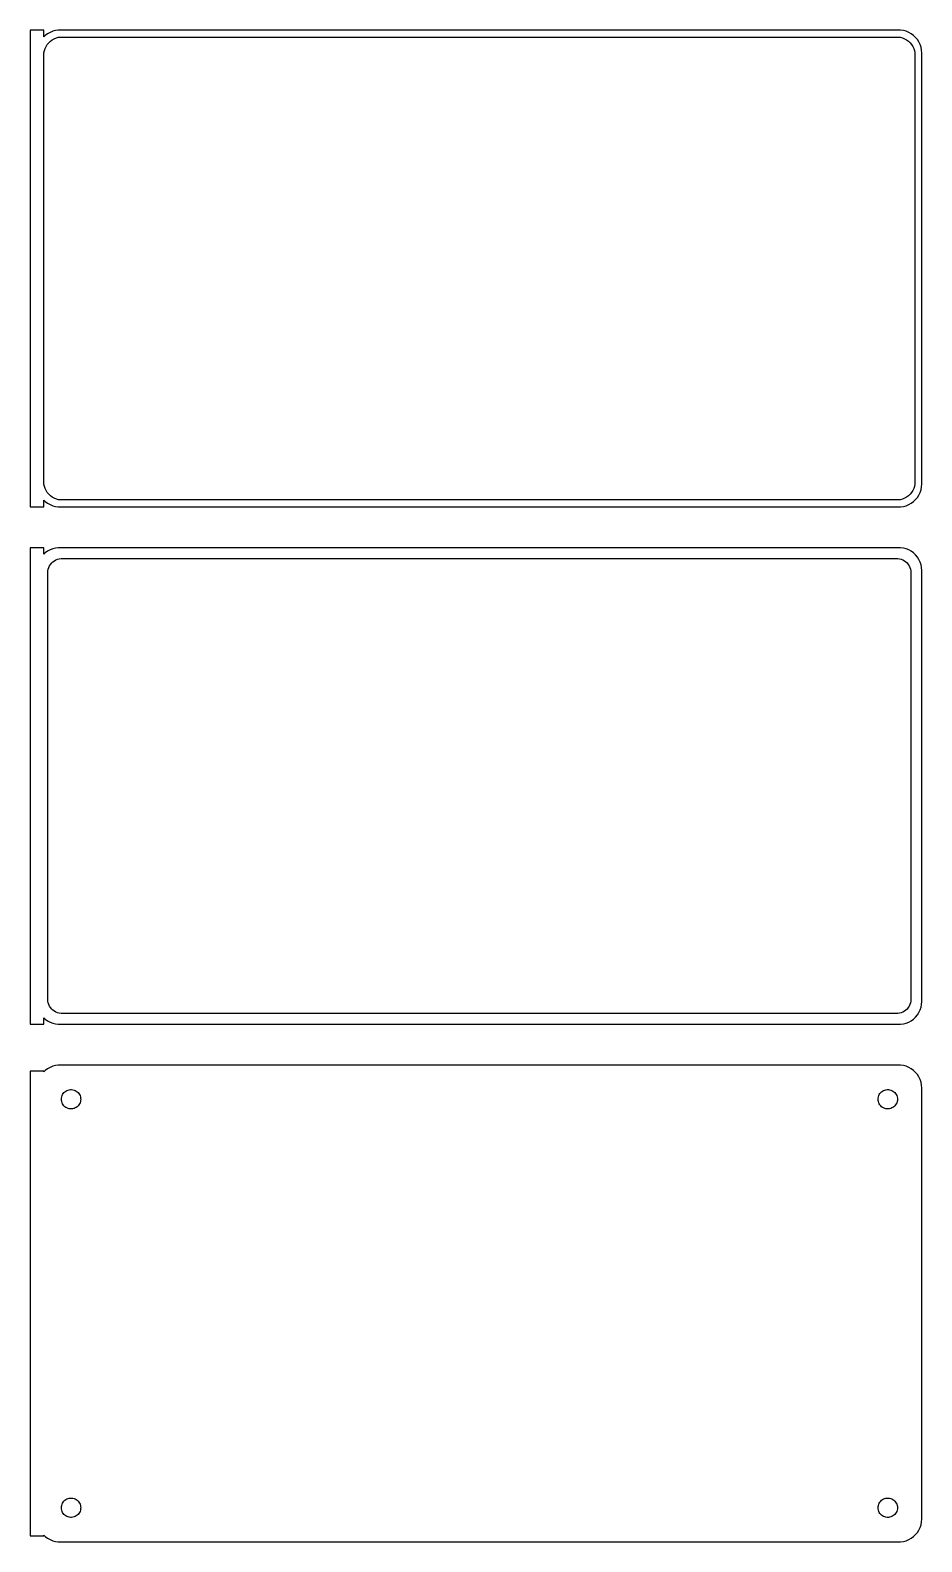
# Model space of a CAD drawing. Header units: metres. Extents: x -99 to 98, y 290 to 622.
import ezdxf

# ---------------------------------------------------------------- set-up
doc = ezdxf.new("R2010")
doc.units = ezdxf.units.M

msp = doc.modelspace()

# ---------------------------------------------------------------- linework, layer by layer
for p, q in [((-96, 622.49), (-99, 622.49)), ((-99, 622.49), (-99, 517.51)), ((-96, 621.059), (-96, 622.49)), ((-95.6871, 621.353), (-96, 621.059)), ((-95.1791, 621.722), (-95.6871, 621.353)), ((-95.5052, 618.927), (-95.2361, 619.351)), ((-95.2361, 619.351), (-94.9159, 619.738)), ((-94.6289, 622.024), (-95.1791, 621.722)), ((-94.9159, 619.738), (-94.5497, 620.082)), ((-94.0451, 622.255), (-94.6289, 622.024)), ((-94.5497, 620.082), (-94.1433, 620.377)), ((-94.1433, 620.377), (-93.7031, 620.619)), ((-93.4369, 622.411), (-94.0451, 622.255)), ((-93.7031, 620.619), (-93.2361, 620.804)), ((-92.8139, 622.49), (-93.4369, 622.411)), ((-93.2361, 620.804), (-92.7495, 620.929)), ((92.8139, 622.49), (-92.8139, 622.49)), ((-92.7495, 620.929), (-92.2512, 620.992)), ((-92.2512, 620.992), (92.2512, 620.992)), ((92.2512, 620.992), (92.7495, 620.929)), ((92.7495, 620.929), (93.2361, 620.804)), ((93.4369, 622.411), (92.8139, 622.49)), ((93.2361, 620.804), (93.7031, 620.619)), ((94.0451, 622.255), (93.4369, 622.411)), ((93.7031, 620.619), (94.1433, 620.377)), ((94.6289, 622.024), (94.0451, 622.255)), ((94.1433, 620.377), (94.5497, 620.082)), ((94.5497, 620.082), (94.9159, 619.738)), ((95.1791, 621.722), (94.6289, 622.024)), ((94.9159, 619.738), (95.2361, 619.351)), ((95.6871, 621.353), (95.1791, 621.722)), ((95.2361, 619.351), (95.5052, 618.927)), ((96.1448, 620.923), (95.6871, 621.353)), ((96.5451, 620.439), (96.1448, 620.923)), ((96.8815, 619.909), (96.5451, 620.439)), ((97.1489, 619.341), (96.8815, 619.909)), ((-96, 617), (-95.9685, 617.501)), ((-96, 523), (-96, 617)), ((-95.9685, 617.501), (-95.8743, 617.995)), ((-95.8743, 617.995), (-95.7191, 618.472)), ((-95.7191, 618.472), (-95.5052, 618.927)), ((95.5052, 618.927), (95.7191, 618.472)), ((95.7191, 618.472), (95.8743, 617.995)), ((95.8743, 617.995), (95.9685, 617.501)), ((95.9685, 617.501), (96, 617)), ((96, 617), (96, 523)), ((97.3429, 618.743), (97.1489, 619.341)), ((97.4606, 618.127), (97.3429, 618.743)), ((97.5, 617.5), (97.4606, 618.127)), ((97.5, 522.5), (97.5, 617.5)), ((-95.9685, 522.499), (-96, 523)), ((96, 523), (95.9685, 522.499)), ((-95.8743, 522.005), (-95.9685, 522.499)), ((-95.7191, 521.528), (-95.8743, 522.005)), ((-95.5052, 521.073), (-95.7191, 521.528)), ((-95.2361, 520.649), (-95.5052, 521.073)), ((-94.9159, 520.262), (-95.2361, 520.649)), ((-94.5497, 519.918), (-94.9159, 520.262)), ((-94.1433, 519.623), (-94.5497, 519.918)), ((-93.7031, 519.381), (-94.1433, 519.623)), ((94.1433, 519.623), (93.7031, 519.381)), ((94.5497, 519.918), (94.1433, 519.623)), ((94.9159, 520.262), (94.5497, 519.918)), ((95.2361, 520.649), (94.9159, 520.262)), ((95.5052, 521.073), (95.2361, 520.649)), ((95.7191, 521.528), (95.5052, 521.073)), ((95.8743, 522.005), (95.7191, 521.528)), ((95.9685, 522.499), (95.8743, 522.005)), ((96.1448, 519.077), (96.5451, 519.561)), ((96.5451, 519.561), (96.8815, 520.091)), ((96.8815, 520.091), (97.1489, 520.659)), ((97.1489, 520.659), (97.3429, 521.257)), ((97.3429, 521.257), (97.4606, 521.873)), ((97.4606, 521.873), (97.5, 522.5)), ((-99, 517.51), (-96, 517.51)), ((-96, 518.941), (-95.6871, 518.647)), ((-96, 517.51), (-96, 518.941)), ((-95.6871, 518.647), (-95.1791, 518.278)), ((-95.1791, 518.278), (-94.6289, 517.976)), ((-94.6289, 517.976), (-94.0451, 517.745)), ((-94.0451, 517.745), (-93.4369, 517.589)), ((-93.2361, 519.196), (-93.7031, 519.381)), ((-93.4369, 517.589), (-92.8139, 517.51)), ((-92.7495, 519.071), (-93.2361, 519.196)), ((-92.8139, 517.51), (92.8139, 517.51)), ((-92.2512, 519.008), (-92.7495, 519.071)), ((92.2512, 519.008), (-92.2512, 519.008)), ((92.7495, 519.071), (92.2512, 519.008)), ((93.2361, 519.196), (92.7495, 519.071)), ((92.8139, 517.51), (93.4369, 517.589)), ((93.7031, 519.381), (93.2361, 519.196)), ((93.4369, 517.589), (94.0451, 517.745)), ((94.0451, 517.745), (94.6289, 517.976)), ((94.6289, 517.976), (95.1791, 518.278)), ((95.1791, 518.278), (95.6871, 518.647)), ((95.6871, 518.647), (96.1448, 519.077)), ((-96, 508.479), (-99, 508.479)), ((-99, 508.479), (-99, 403.521)), ((-96, 507.059), (-96, 508.479)), ((-95.6871, 507.353), (-96, 507.059)), ((-95.1791, 507.722), (-95.6871, 507.353)), ((-94.6289, 508.024), (-95.1791, 507.722)), ((-94.0451, 508.255), (-94.6289, 508.024)), ((-93.4369, 508.411), (-94.0451, 508.255)), ((-92.8139, 508.49), (-93.4369, 508.411)), ((92.8139, 508.49), (-92.8139, 508.49)), ((93.4369, 508.411), (92.8139, 508.49)), ((94.0451, 508.255), (93.4369, 508.411)), ((94.6289, 508.024), (94.0451, 508.255)), ((95.1791, 507.722), (94.6289, 508.024)), ((95.6871, 507.353), (95.1791, 507.722)), ((96.1448, 506.923), (95.6871, 507.353)), ((96.5451, 506.439), (96.1448, 506.923)), ((96.8815, 505.909), (96.5451, 506.439)), ((-95.1129, 503), (-95.0884, 503.39)), ((-95.1129, 409), (-95.1129, 503)), ((-95.0884, 503.39), (-95.0151, 503.774)), ((-95.0151, 503.774), (-94.8943, 504.146)), ((-94.8943, 504.146), (-94.7279, 504.5)), ((-94.7279, 504.5), (-94.5184, 504.83)), ((-94.5184, 504.83), (-94.2692, 505.131)), ((-94.2692, 505.131), (-93.9843, 505.399)), ((-93.9843, 505.399), (-93.668, 505.628)), ((-93.668, 505.628), (-93.3254, 505.817)), ((-93.3254, 505.817), (-92.9619, 505.961)), ((-92.9619, 505.961), (-92.5833, 506.058)), ((-92.5833, 506.058), (-92.1955, 506.107)), ((-92.1955, 506.107), (92.1955, 506.107)), ((92.1955, 506.107), (92.5833, 506.058)), ((92.5833, 506.058), (92.9619, 505.961)), ((92.9619, 505.961), (93.3254, 505.817)), ((93.3254, 505.817), (93.668, 505.628)), ((93.668, 505.628), (93.9843, 505.399)), ((93.9843, 505.399), (94.2692, 505.131)), ((94.2692, 505.131), (94.5184, 504.83)), ((94.5184, 504.83), (94.7279, 504.5)), ((94.7279, 504.5), (94.8943, 504.146)), ((94.8943, 504.146), (95.0151, 503.774)), ((95.0151, 503.774), (95.0884, 503.39)), ((95.0884, 503.39), (95.1129, 503)), ((95.1129, 503), (95.1129, 409)), ((97.1489, 505.341), (96.8815, 505.909)), ((97.3429, 504.743), (97.1489, 505.341)), ((97.4606, 504.127), (97.3429, 504.743)), ((97.5, 503.5), (97.4606, 504.127)), ((97.5, 408.5), (97.5, 503.5)), ((-95.0884, 408.61), (-95.1129, 409)), ((-95.0151, 408.226), (-95.0884, 408.61)), ((-94.8943, 407.854), (-95.0151, 408.226)), ((-94.7279, 407.5), (-94.8943, 407.854)), ((-94.5184, 407.17), (-94.7279, 407.5)), ((-94.2692, 406.869), (-94.5184, 407.17)), ((-93.9843, 406.601), (-94.2692, 406.869)), ((-93.668, 406.372), (-93.9843, 406.601)), ((-93.3254, 406.183), (-93.668, 406.372)), ((93.668, 406.372), (93.3254, 406.183)), ((93.9843, 406.601), (93.668, 406.372)), ((94.2692, 406.869), (93.9843, 406.601)), ((94.5184, 407.17), (94.2692, 406.869)), ((94.7279, 407.5), (94.5184, 407.17)), ((94.8943, 407.854), (94.7279, 407.5)), ((95.0151, 408.226), (94.8943, 407.854)), ((95.0884, 408.61), (95.0151, 408.226)), ((95.1129, 409), (95.0884, 408.61)), ((96.8815, 406.091), (97.1489, 406.659)), ((97.1489, 406.659), (97.3429, 407.257)), ((97.3429, 407.257), (97.4606, 407.873)), ((97.4606, 407.873), (97.5, 408.5)), ((-99, 403.521), (-96, 403.521)), ((-96, 403.521), (-96, 404.941)), ((-96, 404.941), (-95.6871, 404.647)), ((-95.6871, 404.647), (-95.1791, 404.278)), ((-95.1791, 404.278), (-94.6289, 403.976)), ((-94.6289, 403.976), (-94.0451, 403.745)), ((-94.0451, 403.745), (-93.4369, 403.589)), ((-93.4369, 403.589), (-92.8139, 403.51)), ((-92.9619, 406.039), (-93.3254, 406.183)), ((-92.5833, 405.942), (-92.9619, 406.039)), ((-92.8139, 403.51), (92.8139, 403.51)), ((-92.1955, 405.893), (-92.5833, 405.942)), ((92.1955, 405.893), (-92.1955, 405.893)), ((92.5833, 405.942), (92.1955, 405.893)), ((92.9619, 406.039), (92.5833, 405.942)), ((92.8139, 403.51), (93.4369, 403.589)), ((93.3254, 406.183), (92.9619, 406.039)), ((93.4369, 403.589), (94.0451, 403.745)), ((94.0451, 403.745), (94.6289, 403.976)), ((94.6289, 403.976), (95.1791, 404.278)), ((95.1791, 404.278), (95.6871, 404.647)), ((95.6871, 404.647), (96.1448, 405.077)), ((96.1448, 405.077), (96.5451, 405.561)), ((96.5451, 405.561), (96.8815, 406.091)), ((-96, 393.153), (-99, 393.153)), ((-99, 393.153), (-99, 290.847)), ((-95.6871, 393.353), (-96, 393.059)), ((-96, 393.059), (-96, 393.153)), ((-95.1791, 393.722), (-95.6871, 393.353)), ((-94.6289, 394.024), (-95.1791, 393.722)), ((-94.0451, 394.255), (-94.6289, 394.024)), ((-93.4369, 394.411), (-94.0451, 394.255)), ((-92.8139, 394.49), (-93.4369, 394.411)), ((92.8139, 394.49), (-92.8139, 394.49)), ((93.4369, 394.411), (92.8139, 394.49)), ((94.0451, 394.255), (93.4369, 394.411)), ((94.6289, 394.024), (94.0451, 394.255)), ((95.1791, 393.722), (94.6289, 394.024)), ((95.6871, 393.353), (95.1791, 393.722)), ((96.1448, 392.923), (95.6871, 393.353)), ((96.5451, 392.439), (96.1448, 392.923)), ((96.8815, 391.909), (96.5451, 392.439)), ((97.1489, 391.341), (96.8815, 391.909)), ((97.3429, 390.743), (97.1489, 391.341)), ((97.4606, 390.127), (97.3429, 390.743)), ((97.5, 389.5), (97.4606, 390.127)), ((-92.1353, 387), (-92.1185, 387.268)), ((-92.1185, 386.732), (-92.1353, 387)), ((-92.1185, 387.268), (-92.0682, 387.531)), ((-92.0682, 386.469), (-92.1185, 386.732)), ((-92.0682, 387.531), (-91.9853, 387.786)), ((-91.9853, 386.214), (-92.0682, 386.469)), ((-91.9853, 387.786), (-91.8712, 388.029)), ((-91.8712, 388.029), (-91.7275, 388.255)), ((-91.7275, 388.255), (-91.5566, 388.462)), ((-91.5566, 388.462), (-91.3611, 388.645)), ((-91.3611, 388.645), (-91.1441, 388.803)), ((-91.1441, 388.803), (-90.9092, 388.932)), ((-90.9092, 388.932), (-90.6598, 389.031)), ((-90.6598, 389.031), (-90.4001, 389.097)), ((-90.4001, 389.097), (-90.1341, 389.131)), ((-90.1341, 389.131), (-89.8659, 389.131)), ((-89.8659, 389.131), (-89.5999, 389.097)), ((-89.5999, 389.097), (-89.3401, 389.031)), ((-89.3401, 389.031), (-89.0908, 388.932)), ((-89.0908, 388.932), (-88.8559, 388.803)), ((-88.8559, 388.803), (-88.6389, 388.645)), ((-88.6389, 388.645), (-88.4434, 388.462)), ((-88.4434, 388.462), (-88.2725, 388.255)), ((-88.2725, 388.255), (-88.1288, 388.029)), ((-88.1288, 388.029), (-88.0146, 387.786)), ((-88.0146, 387.786), (-87.9318, 387.531)), ((-87.9318, 386.469), (-88.0146, 386.214)), ((-87.9318, 387.531), (-87.8815, 387.268)), ((-87.8815, 386.732), (-87.9318, 386.469)), ((-87.8815, 387.268), (-87.8647, 387)), ((-87.8647, 387), (-87.8815, 386.732)), ((87.8647, 387), (87.8815, 387.268)), ((87.8815, 386.732), (87.8647, 387)), ((87.8815, 387.268), (87.9318, 387.531)), ((87.9318, 386.469), (87.8815, 386.732)), ((87.9318, 387.531), (88.0146, 387.786)), ((88.0146, 386.214), (87.9318, 386.469)), ((88.0146, 387.786), (88.1288, 388.029)), ((88.1288, 388.029), (88.2725, 388.255)), ((88.2725, 388.255), (88.4434, 388.462)), ((88.4434, 388.462), (88.6389, 388.645)), ((88.6389, 388.645), (88.8559, 388.803)), ((88.8559, 388.803), (89.0908, 388.932)), ((89.0908, 388.932), (89.3401, 389.031)), ((89.3401, 389.031), (89.5999, 389.097)), ((89.5999, 389.097), (89.8659, 389.131)), ((89.8659, 389.131), (90.1341, 389.131)), ((90.1341, 389.131), (90.4001, 389.097)), ((90.4001, 389.097), (90.6598, 389.031)), ((90.6598, 389.031), (90.9092, 388.932)), ((90.9092, 388.932), (91.1441, 388.803)), ((91.1441, 388.803), (91.3611, 388.645)), ((91.3611, 388.645), (91.5566, 388.462)), ((91.5566, 388.462), (91.7275, 388.255)), ((91.7275, 388.255), (91.8712, 388.029)), ((91.8712, 388.029), (91.9853, 387.786)), ((91.9853, 387.786), (92.0682, 387.531)), ((92.0682, 386.469), (91.9853, 386.214)), ((92.0682, 387.531), (92.1185, 387.268)), ((92.1185, 386.732), (92.0682, 386.469)), ((92.1185, 387.268), (92.1353, 387)), ((92.1353, 387), (92.1185, 386.732)), ((97.5, 294.5), (97.5, 389.5)), ((-91.8712, 385.971), (-91.9853, 386.214)), ((-91.7275, 385.745), (-91.8712, 385.971)), ((-91.5566, 385.538), (-91.7275, 385.745)), ((-91.3611, 385.355), (-91.5566, 385.538)), ((-91.1441, 385.197), (-91.3611, 385.355)), ((-90.9092, 385.068), (-91.1441, 385.197)), ((-90.6598, 384.969), (-90.9092, 385.068)), ((-90.4001, 384.903), (-90.6598, 384.969)), ((-90.1341, 384.869), (-90.4001, 384.903)), ((-89.8659, 384.869), (-90.1341, 384.869)), ((-89.5999, 384.903), (-89.8659, 384.869)), ((-89.3401, 384.969), (-89.5999, 384.903)), ((-89.0908, 385.068), (-89.3401, 384.969)), ((-88.8559, 385.197), (-89.0908, 385.068)), ((-88.6389, 385.355), (-88.8559, 385.197)), ((-88.4434, 385.538), (-88.6389, 385.355)), ((-88.2725, 385.745), (-88.4434, 385.538)), ((-88.1288, 385.971), (-88.2725, 385.745)), ((-88.0146, 386.214), (-88.1288, 385.971)), ((88.1288, 385.971), (88.0146, 386.214)), ((88.2725, 385.745), (88.1288, 385.971)), ((88.4434, 385.538), (88.2725, 385.745)), ((88.6389, 385.355), (88.4434, 385.538)), ((88.8559, 385.197), (88.6389, 385.355)), ((89.0908, 385.068), (88.8559, 385.197)), ((89.3401, 384.969), (89.0908, 385.068)), ((89.5999, 384.903), (89.3401, 384.969)), ((89.8659, 384.869), (89.5999, 384.903)), ((90.1341, 384.869), (89.8659, 384.869)), ((90.4001, 384.903), (90.1341, 384.869)), ((90.6598, 384.969), (90.4001, 384.903)), ((90.9092, 385.068), (90.6598, 384.969)), ((91.1441, 385.197), (90.9092, 385.068)), ((91.3611, 385.355), (91.1441, 385.197)), ((91.5566, 385.538), (91.3611, 385.355)), ((91.7275, 385.745), (91.5566, 385.538)), ((91.8712, 385.971), (91.7275, 385.745)), ((91.9853, 386.214), (91.8712, 385.971)), ((-92.1353, 297), (-92.1185, 297.268)), ((-92.1185, 296.732), (-92.1353, 297)), ((-92.1185, 297.268), (-92.0682, 297.531)), ((-92.0682, 296.469), (-92.1185, 296.732)), ((-92.0682, 297.531), (-91.9853, 297.786)), ((-91.9853, 296.214), (-92.0682, 296.469)), ((-91.9853, 297.786), (-91.8712, 298.029)), ((-91.8712, 298.029), (-91.7275, 298.255)), ((-91.7275, 298.255), (-91.5566, 298.462)), ((-91.5566, 298.462), (-91.3611, 298.645)), ((-91.3611, 298.645), (-91.1441, 298.803)), ((-91.1441, 298.803), (-90.9092, 298.932)), ((-90.9092, 298.932), (-90.6598, 299.031)), ((-90.6598, 299.031), (-90.4001, 299.097)), ((-90.4001, 299.097), (-90.1341, 299.131)), ((-90.1341, 299.131), (-89.8659, 299.131)), ((-89.8659, 299.131), (-89.5999, 299.097)), ((-89.5999, 299.097), (-89.3401, 299.031)), ((-89.3401, 299.031), (-89.0908, 298.932)), ((-89.0908, 298.932), (-88.8559, 298.803)), ((-88.8559, 298.803), (-88.6389, 298.645)), ((-88.6389, 298.645), (-88.4434, 298.462)), ((-88.4434, 298.462), (-88.2725, 298.255)), ((-88.2725, 298.255), (-88.1288, 298.029)), ((-88.1288, 298.029), (-88.0146, 297.786)), ((-88.0146, 297.786), (-87.9318, 297.531)), ((-87.9318, 296.469), (-88.0146, 296.214)), ((-87.9318, 297.531), (-87.8815, 297.268)), ((-87.8815, 296.732), (-87.9318, 296.469)), ((-87.8815, 297.268), (-87.8647, 297)), ((-87.8647, 297), (-87.8815, 296.732)), ((87.8647, 297), (87.8815, 297.268)), ((87.8815, 296.732), (87.8647, 297)), ((87.8815, 297.268), (87.9318, 297.531)), ((87.9318, 296.469), (87.8815, 296.732)), ((87.9318, 297.531), (88.0146, 297.786)), ((88.0146, 296.214), (87.9318, 296.469)), ((88.0146, 297.786), (88.1288, 298.029)), ((88.1288, 298.029), (88.2725, 298.255)), ((88.2725, 298.255), (88.4434, 298.462)), ((88.4434, 298.462), (88.6389, 298.645)), ((88.6389, 298.645), (88.8559, 298.803)), ((88.8559, 298.803), (89.0908, 298.932)), ((89.0908, 298.932), (89.3401, 299.031)), ((89.3401, 299.031), (89.5999, 299.097)), ((89.5999, 299.097), (89.8659, 299.131)), ((89.8659, 299.131), (90.1341, 299.131)), ((90.1341, 299.131), (90.4001, 299.097)), ((90.4001, 299.097), (90.6598, 299.031)), ((90.6598, 299.031), (90.9092, 298.932)), ((90.9092, 298.932), (91.1441, 298.803)), ((91.1441, 298.803), (91.3611, 298.645)), ((91.3611, 298.645), (91.5566, 298.462)), ((91.5566, 298.462), (91.7275, 298.255)), ((91.7275, 298.255), (91.8712, 298.029)), ((91.8712, 298.029), (91.9853, 297.786)), ((91.9853, 297.786), (92.0682, 297.531)), ((92.0682, 296.469), (91.9853, 296.214)), ((92.0682, 297.531), (92.1185, 297.268)), ((92.1185, 296.732), (92.0682, 296.469)), ((92.1185, 297.268), (92.1353, 297)), ((92.1353, 297), (92.1185, 296.732)), ((-91.8712, 295.971), (-91.9853, 296.214)), ((-91.7275, 295.745), (-91.8712, 295.971)), ((-91.5566, 295.538), (-91.7275, 295.745)), ((-91.3611, 295.355), (-91.5566, 295.538)), ((-91.1441, 295.197), (-91.3611, 295.355)), ((-90.9092, 295.068), (-91.1441, 295.197)), ((-90.6598, 294.969), (-90.9092, 295.068)), ((-90.4001, 294.903), (-90.6598, 294.969)), ((-90.1341, 294.869), (-90.4001, 294.903)), ((-89.8659, 294.869), (-90.1341, 294.869)), ((-89.5999, 294.903), (-89.8659, 294.869)), ((-89.3401, 294.969), (-89.5999, 294.903)), ((-89.0908, 295.068), (-89.3401, 294.969)), ((-88.8559, 295.197), (-89.0908, 295.068)), ((-88.6389, 295.355), (-88.8559, 295.197)), ((-88.4434, 295.538), (-88.6389, 295.355)), ((-88.2725, 295.745), (-88.4434, 295.538)), ((-88.1288, 295.971), (-88.2725, 295.745)), ((-88.0146, 296.214), (-88.1288, 295.971)), ((88.1288, 295.971), (88.0146, 296.214)), ((88.2725, 295.745), (88.1288, 295.971)), ((88.4434, 295.538), (88.2725, 295.745)), ((88.6389, 295.355), (88.4434, 295.538)), ((88.8559, 295.197), (88.6389, 295.355)), ((89.0908, 295.068), (88.8559, 295.197)), ((89.3401, 294.969), (89.0908, 295.068)), ((89.5999, 294.903), (89.3401, 294.969)), ((89.8659, 294.869), (89.5999, 294.903)), ((90.1341, 294.869), (89.8659, 294.869)), ((90.4001, 294.903), (90.1341, 294.869)), ((90.6598, 294.969), (90.4001, 294.903)), ((90.9092, 295.068), (90.6598, 294.969)), ((91.1441, 295.197), (90.9092, 295.068)), ((91.3611, 295.355), (91.1441, 295.197)), ((91.5566, 295.538), (91.3611, 295.355)), ((91.7275, 295.745), (91.5566, 295.538)), ((91.8712, 295.971), (91.7275, 295.745)), ((91.9853, 296.214), (91.8712, 295.971)), ((97.1489, 292.659), (97.3429, 293.257)), ((97.3429, 293.257), (97.4606, 293.873)), ((97.4606, 293.873), (97.5, 294.5)), ((-99, 290.847), (-96, 290.847)), ((-96, 290.847), (-96, 290.941)), ((-96, 290.941), (-95.6871, 290.647)), ((-95.6871, 290.647), (-95.1791, 290.278)), ((-95.1791, 290.278), (-94.6289, 289.976)), ((-94.6289, 289.976), (-94.0451, 289.745)), ((-94.0451, 289.745), (-93.4369, 289.589)), ((93.4369, 289.589), (94.0451, 289.745)), ((94.0451, 289.745), (94.6289, 289.976)), ((94.6289, 289.976), (95.1791, 290.278)), ((95.1791, 290.278), (95.6871, 290.647)), ((95.6871, 290.647), (96.1448, 291.077)), ((96.1448, 291.077), (96.5451, 291.561)), ((96.5451, 291.561), (96.8815, 292.091)), ((96.8815, 292.091), (97.1489, 292.659)), ((-93.4369, 289.589), (-92.8139, 289.51)), ((-92.8139, 289.51), (92.8139, 289.51)), ((92.8139, 289.51), (93.4369, 289.589))]:
    msp.add_line(p, q)

doc.saveas('drawing.dxf')
